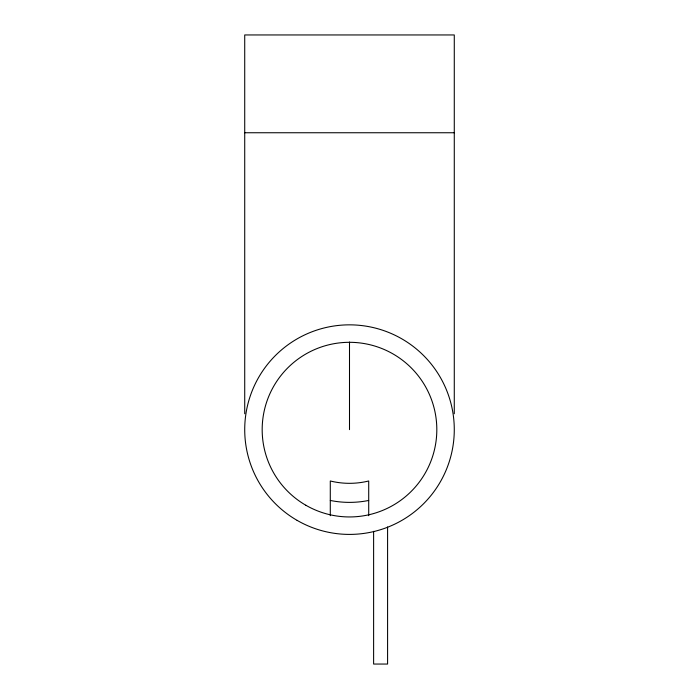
<?xml version="1.0" encoding="UTF-8"?>
<svg xmlns="http://www.w3.org/2000/svg" width="699" height="699" viewBox="0 0 699 699"><rect width="100%" height="100%" fill="white"/><g stroke="black" fill="none" stroke-linecap="round" stroke-linejoin="round"><path stroke-width="1.05" d="M244.72 132.749L454.28 132.749M454.28 413.756L454.28 34.95L244.72 34.95L244.72 413.756M387.587 526.959L387.587 664.05L373.616 664.05L373.616 531.31M368.714 515.696L368.714 480.982A79.966 79.966 0 0 1 330.286 480.982L330.286 515.696M349.5 342.003L349.5 429.632M368.714 500.449A96.628 96.628 0 0 1 330.286 500.449M297.11 520.371A104.78 104.78 0 0 0 454.28 429.632A104.78 104.78 0 0 0 297.11 338.884A104.78 104.78 0 0 0 297.11 520.371M305.839 505.246A87.314 87.314 0 0 0 436.814 429.632A87.314 87.314 0 0 0 305.839 354.009A87.314 87.314 0 0 0 305.839 505.246"/></g></svg>
